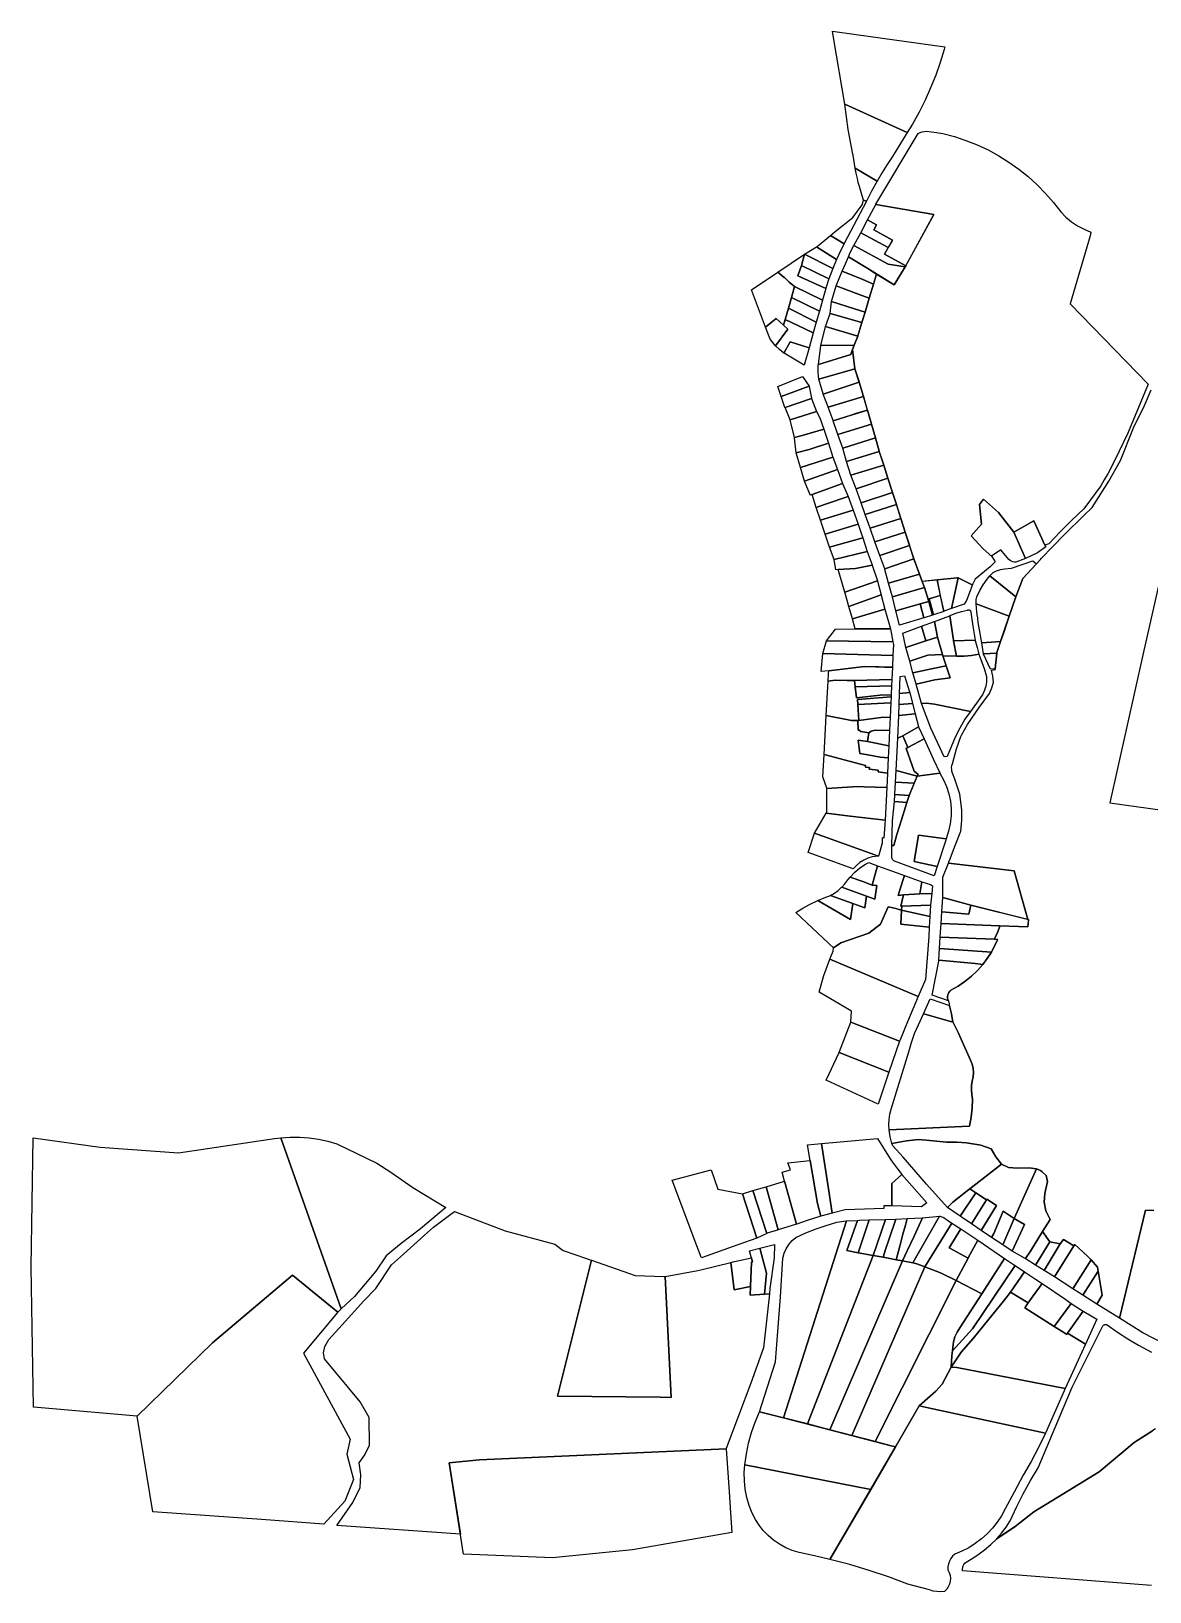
# Model space of a CAD drawing. Header units: millimetres. Extents: x 522658 to 553925, y 7796479 to 7820139.
# Drawn here: x 525127 to 526288, y 7801448 to 7803068 of the extents above; entities that cross this region are included whole.
import ezdxf

# ---------------------------------------------------------------- set-up
doc = ezdxf.new("R2010")
doc.units = ezdxf.units.MM
doc.layers.add('ZONA RESIDENCIAL 2 (ZR_2)', color=2, linetype='Continuous')

msp = doc.modelspace()

# ---------------------------------------------------------------- linework, layer by layer
at = {"layer": 'ZONA RESIDENCIAL 2 (ZR_2)'}
for points in [[(526041.9, 7802971.9), (526036.4, 7802963), (525971.8, 7802992.5), (525960.3, 7803059.8), (525958.9, 7803068.3), (525983.3, 7803064.9), (526075.6, 7803052.1), (526074.8, 7803049.3), (526070.7, 7803035.9), (526066, 7803022.7), (526060.7, 7803009.6), (526055, 7802996.8), (526048.7, 7802984.2), (526041.9, 7802971.9)], [(525971.8, 7802992.5), (526036.4, 7802963), (526021.1, 7802938.2), (526015.5, 7802930), (526010.3, 7802921.6), (526005.1, 7802912.7), (525982.2, 7802926.2), (525980.2, 7802939.4), (525980.1, 7802940.6), (525975.2, 7802966.2), (525971.8, 7802992.5)], [(526179.4, 7802534.7), (526168, 7802559.9), (526147.2, 7802548), (526131.3, 7802568.5), (526115.8, 7802582.4), (526111.5, 7802576.9), (526113.4, 7802556.5), (526102.9, 7802544.2), (526115.2, 7802530.9), (526124.2, 7802522.8), (526127.6, 7802517.1), (526122.5, 7802511.9), (526107.1, 7802499.1), (526104.4, 7802494.5), (526103.9, 7802493.3), (526089.3, 7802500.5), (526088.8, 7802500.7), (526067.5, 7802498.5), (526052, 7802496.9), (526049.2, 7802504.5), (526043.3, 7802520.2), (526038.8, 7802534.2), (526034.4, 7802547.9), (526029.8, 7802562.3), (526025.2, 7802576.6), (526021.2, 7802589.1), (526016.4, 7802604), (526012, 7802617.6), (526007.4, 7802632), (526003.4, 7802645.9), (525999.2, 7802660.3), (525995.1, 7802674.6), (525990.9, 7802689.1), (525986.6, 7802703.9), (525982, 7802717.8), (525979.7, 7802737.8), (525981.4, 7802742.3), (525985.1, 7802751.5), (525989.3, 7802765.7), (525992.6, 7802776.6), (525996.9, 7802791), (526001.4, 7802805.7), (526004.5, 7802816.1), (526022.9, 7802805), (526034.2, 7802823.6), (526034.9, 7802824.8), (526064, 7802877.9), (526003.7, 7802888.4), (526003.7, 7802888.5), (526003.8, 7802888.6), (526047.7, 7802961.9), (526049.7, 7802963), (526051.9, 7802963.8), (526054.2, 7802964.3), (526056.5, 7802964.4), (526067, 7802963.1), (526073.5, 7802962.1), (526085.5, 7802958.9), (526097.4, 7802954.9), (526109.1, 7802950.3), (526120.4, 7802945), (526131.4, 7802939), (526142, 7802932.4), (526152.2, 7802925.1), (526162, 7802917.3), (526171.3, 7802908.9), (526180, 7802899.9), (526188.3, 7802890.5), (526195.9, 7802880.6), (526201.3, 7802875.2), (526207.1, 7802870.4), (526213.4, 7802866.2), (526220, 7802862.6), (526227, 7802859.6), (526226.5, 7802855.7), (526205.5, 7802785.1), (526286.5, 7802701.7), (526265.5, 7802651), (526252.1, 7802622.9), (526245.2, 7802609.4), (526241.1, 7802602.4), (526237.6, 7802596.3), (526219.8, 7802572.2), (526207.3, 7802560.6), (526195.2, 7802548.5), (526183.5, 7802535.9), (526179.4, 7802534.7)], [(525982.2, 7802926.2), (526005.1, 7802912.7), (525999.5, 7802902.3), (525994.3, 7802891.8), (525990.9, 7802893), (525989.6, 7802897.2), (525986.8, 7802907.1), (525985.6, 7802911.2), (525984.7, 7802915.3), (525983.3, 7802920.7), (525982.2, 7802926.2)], [(525961.7, 7802860.4), (525979.8, 7802874.9), (525989.5, 7802888), (525990.9, 7802893), (525994.3, 7802891.8), (525971.1, 7802847.8), (525971, 7802847.6), (525956.9, 7802856.1), (525961.7, 7802860.4)], [(526034.9, 7802824.8), (526012.9, 7802836.9), (526021, 7802851.3), (526001.7, 7802861.9), (526004.5, 7802867.2), (525995.2, 7802872.3), (526003.7, 7802888.4), (526064, 7802877.9), (526035, 7802825.1), (526034.9, 7802824.8)], [(526016.6, 7802843.5), (525988.1, 7802859), (525995.2, 7802872.3), (526004.5, 7802867.2), (526001.7, 7802861.9), (526021, 7802851.3), (526016.6, 7802843.5)], [(525963.7, 7802832.5), (525963.1, 7802831.1), (525942.2, 7802844.5), (525943.3, 7802845.2), (525956.9, 7802856.1), (525971, 7802847.6), (525967.2, 7802840.1), (525963.7, 7802832.5)], [(526034.9, 7802824.8), (526034.2, 7802823.6), (526016.5, 7802826.4), (525981.1, 7802845.8), (525988.1, 7802859), (526016.6, 7802843.5), (526012.9, 7802836.9), (526034.9, 7802824.8)], [(525951.8, 7802801), (525948.4, 7802789), (525919.5, 7802803.2), (525914, 7802807.5), (525909.3, 7802812.1), (525908.8, 7802812.5), (525902, 7802818.1), (525929.8, 7802836.8), (525926.7, 7802825.1), (525922.8, 7802814.2), (525951.8, 7802801)], [(525959.2, 7802821.9), (525955.1, 7802811), (525926.7, 7802825.1), (525929.8, 7802836.8), (525959.2, 7802821.9)], [(525963.1, 7802831.1), (525959.2, 7802821.9), (525929.8, 7802836.8), (525936.1, 7802840.5), (525942.2, 7802844.5), (525963.1, 7802831.1)], [(526002.8, 7802810.4), (526001.4, 7802805.7), (525990.2, 7802810.3), (525969, 7802819), (525972.2, 7802826.6), (525975.3, 7802833.9), (525995.4, 7802821.7), (526004.5, 7802816.1), (526002.8, 7802810.4)], [(526034.2, 7802823.6), (526022.9, 7802805), (525995.4, 7802821.7), (525975.3, 7802833.9), (525977.2, 7802838.4), (525977.2, 7802838.5), (525981.1, 7802845.8), (526016.5, 7802826.4), (526034.2, 7802823.6)], [(525919.5, 7802803.2), (525916.4, 7802791.9), (525913.2, 7802780.6), (525909.8, 7802769), (525907.8, 7802763.1), (525900.4, 7802770.1), (525889.1, 7802761), (525874.8, 7802799.8), (525902, 7802818.1), (525908.8, 7802812.5), (525909.3, 7802812.1), (525914, 7802807.5), (525919.5, 7802803.2)], [(525955.1, 7802811), (525951.9, 7802801.4), (525951.8, 7802801), (525922.8, 7802814.2), (525926.7, 7802825.1), (525955.1, 7802811)], [(526001.4, 7802805.7), (525996.9, 7802791), (525986.5, 7802794.9), (525983.6, 7802796), (525962.5, 7802803.9), (525969, 7802819), (525990.2, 7802810.3), (526001.4, 7802805.7)], [(525948.4, 7802789), (525945.2, 7802777.7), (525916.4, 7802791.9), (525919.5, 7802803.2), (525948.4, 7802789)], [(525996.9, 7802791), (525992.6, 7802776.6), (525981.7, 7802780.1), (525957.9, 7802787.7), (525962.5, 7802803.9), (525983.6, 7802796), (525986.5, 7802794.9), (525996.9, 7802791)], [(525945.2, 7802777.7), (525942, 7802766.3), (525913.2, 7802780.6), (525916.4, 7802791.9), (525945.2, 7802777.7)], [(525981.7, 7802780.1), (525992.6, 7802776.6), (525989.3, 7802765.7), (525956.3, 7802775.2), (525957.9, 7802787.7), (525981.7, 7802780.1)], [(525889.1, 7802761), (525900.4, 7802770.1), (525907.8, 7802763.1), (525912.4, 7802759), (525899.7, 7802741.6), (525896.8, 7802745), (525894.2, 7802748.6), (525889.1, 7802761)], [(525915, 7802745.8), (525908.4, 7802734.1), (525903.8, 7802737.6), (525899.7, 7802741.6), (525912.4, 7802759), (525907.8, 7802763.1), (525909.8, 7802769), (525929.4, 7802759.4), (525938.9, 7802755.2), (525934.5, 7802739.6), (525915, 7802745.8)], [(525909.8, 7802769), (525913.2, 7802780.6), (525942, 7802766.3), (525938.9, 7802755.2), (525929.4, 7802759.4), (525909.8, 7802769)], [(525985.1, 7802751.5), (525951.6, 7802761.6), (525956.3, 7802775.2), (525989.3, 7802765.7), (525985.2, 7802751.8), (525985.1, 7802751.5)], [(525985.1, 7802751.5), (525981.4, 7802742.3), (525946.6, 7802742), (525951.6, 7802761.6), (525985.1, 7802751.5)], [(525934.5, 7802739.6), (525929.3, 7802721.3), (525908.8, 7802733.8), (525908.4, 7802734.1), (525915, 7802745.8), (525934.5, 7802739.6)], [(525944.2, 7802722), (525977.7, 7802732.5), (525979.7, 7802737.8), (525982, 7802717.8), (525944.8, 7802707), (525944, 7802713.9), (525944.1, 7802721.7), (525944.2, 7802722)], [(525977.7, 7802732.5), (525944.2, 7802722), (525944.2, 7802722.3), (525946.6, 7802742), (525981.4, 7802742.3), (525979.7, 7802737.8), (525977.7, 7802732.5)], [(525934.6, 7802699.5), (525905.6, 7802689.1), (525902, 7802699.3), (525927.7, 7802709.8), (525934.6, 7802699.5)], [(525986.6, 7802703.9), (525949.3, 7802691.5), (525949.2, 7802692.1), (525948.2, 7802695), (525944.8, 7802707), (525982, 7802717.8), (525986.5, 7802704.3), (525986.6, 7802703.9)], [(525990.9, 7802689.1), (525954.3, 7802677.9), (525954.2, 7802678.1), (525951.6, 7802685), (525949.3, 7802691.5), (525986.6, 7802703.9), (525990.9, 7802689.1)], [(525905.6, 7802689.1), (525934.6, 7802699.5), (525934.7, 7802699.3), (525937.1, 7802687.1), (525937.1, 7802687), (525909.6, 7802677.4), (525909.5, 7802677.6), (525905.6, 7802689.1)], [(525909.6, 7802677.4), (525937.1, 7802687), (525942.3, 7802673.3), (525914.8, 7802664.6), (525909.6, 7802677.4)], [(525979.2, 7802670), (525959.6, 7802663.8), (525959.5, 7802664.1), (525954.3, 7802677.9), (525990.9, 7802689.1), (525995, 7802675), (525995, 7802674.8), (525995.1, 7802674.6), (525984.2, 7802671.5), (525979.2, 7802670)], [(525920.9, 7802646.8), (525919.3, 7802646.4), (525914.8, 7802664.6), (525942.3, 7802673.3), (525945.6, 7802666.9), (525949.8, 7802655), (525929.6, 7802649), (525920.9, 7802646.8)], [(525999.2, 7802660.3), (525964.5, 7802649.5), (525959.6, 7802663.8), (525979.2, 7802670), (525995.1, 7802674.6), (525999.2, 7802660.3)], [(525934.7, 7802634), (525921.1, 7802630.3), (525919.3, 7802646), (525919.3, 7802646.4), (525920.9, 7802646.8), (525929.6, 7802649), (525949.8, 7802655), (525954.7, 7802640.6), (525934.7, 7802634)], [(525964.5, 7802649.5), (525999.2, 7802660.3), (526003.4, 7802645.9), (525969.4, 7802635.2), (525964.5, 7802649.5)], [(525959.3, 7802626), (525925.6, 7802615.1), (525921.1, 7802630.3), (525934.7, 7802634), (525954.7, 7802640.6), (525959.3, 7802626)], [(525969.4, 7802635.2), (526003.4, 7802645.9), (526007.4, 7802632), (526007.4, 7802631.9), (525973.5, 7802621.5), (525969.4, 7802635.2)], [(525964.1, 7802613.1), (525929.8, 7802600.9), (525925.6, 7802615.1), (525959.3, 7802626), (525964.1, 7802613.1)], [(525973.5, 7802621.5), (526007.4, 7802631.9), (526012, 7802617.6), (525977.9, 7802607.3), (525973.5, 7802621.5)], [(525929.8, 7802600.9), (525964.1, 7802613.1), (525969.1, 7802598.7), (525937.6, 7802587), (525935.7, 7802586.3), (525935.5, 7802586.7), (525929.8, 7802600.9)], [(525977.9, 7802607.3), (526012, 7802617.6), (526016.4, 7802604), (525983.4, 7802592.9), (525977.9, 7802607.3)], [(525951.5, 7802577), (525941.9, 7802573.7), (525937.6, 7802587), (525969.1, 7802598.7), (525975.2, 7802585.1), (525951.5, 7802577)], [(525983.4, 7802592.9), (526016.4, 7802604), (526021.2, 7802589.1), (525988.7, 7802578.6), (525983.4, 7802592.9)], [(525980.2, 7802570.9), (525946.3, 7802560.5), (525941.9, 7802573.7), (525951.5, 7802577), (525975.2, 7802585.1), (525980.2, 7802570.9)], [(526025.2, 7802576.6), (525992.9, 7802566.4), (525988.7, 7802578.6), (526021.2, 7802589.1), (526025.2, 7802576.6)], [(526029.8, 7802562.3), (525997.8, 7802552.2), (525992.9, 7802566.4), (526025.2, 7802576.6), (526025.2, 7802576.5), (526029.8, 7802562.3)], [(526147.2, 7802548), (526159.3, 7802520.6), (526149.1, 7802516.9), (526147.6, 7802517), (526146, 7802517.3), (526144.5, 7802517.8), (526143.2, 7802518.6), (526141.9, 7802519.6), (526133.8, 7802529.6), (526124, 7802523.2), (526124.2, 7802522.8), (526115.2, 7802530.9), (526102.9, 7802544.2), (526113.4, 7802556.5), (526111.5, 7802576.9), (526115.8, 7802582.4), (526131.3, 7802568.5), (526147.2, 7802548)], [(525951.1, 7802545.9), (525946.3, 7802560.5), (525980.2, 7802570.9), (525985.4, 7802556.2), (525951.1, 7802545.9)], [(525997.8, 7802552.2), (526029.8, 7802562.3), (526034.4, 7802547.9), (526002.7, 7802537.9), (525997.8, 7802552.2)], [(526179.4, 7802534.7), (526180.2, 7802532.8), (526171.7, 7802526.6), (526159.3, 7802520.6), (526147.2, 7802548), (526168, 7802559.9), (526179.4, 7802534.7)], [(525990.3, 7802542.2), (525955.6, 7802532.4), (525951.1, 7802545.9), (525985.4, 7802556.2), (525989.1, 7802545.8), (525990.2, 7802542.3), (525990.3, 7802542.2)], [(525955.6, 7802532.4), (525990.3, 7802542.2), (525995, 7802527.8), (525960.6, 7802519.7), (525960.6, 7802519.8), (525955.6, 7802532.4)], [(526038.8, 7802534.2), (526008, 7802523.7), (526002.7, 7802537.9), (526034.4, 7802547.9), (526038.8, 7802534.4), (526038.8, 7802534.2)], [(525982.8, 7802510.3), (525964.7, 7802509.2), (525962.2, 7802509), (525960.6, 7802519.7), (525995, 7802527.8), (526000.1, 7802514), (526000.1, 7802513.9), (525982.8, 7802510.3)], [(526008, 7802523.7), (526038.8, 7802534.2), (526038.9, 7802533.9), (526043.3, 7802520.2), (526013.1, 7802509.8), (526008, 7802523.7)], [(526005.4, 7802497.4), (525971.5, 7802485.6), (525964.7, 7802509.2), (525982.8, 7802510.3), (526000.1, 7802513.9), (526005.4, 7802497.4)], [(526013.1, 7802509.8), (526043.3, 7802520.2), (526049.2, 7802504.5), (526017.1, 7802495), (526013.3, 7802509.3), (526013.1, 7802509.8)], [(526149.3, 7802481), (526122.3, 7802502.6), (526125.5, 7802506.1), (526129.2, 7802507.9), (526133.2, 7802509.2), (526137.3, 7802510), (526144.8, 7802510.7), (526166.8, 7802518.1), (526170.5, 7802515), (526156.6, 7802499.8), (526149.3, 7802481)], [(526009.3, 7802482.9), (525975.8, 7802471), (525971.5, 7802485.6), (526005.4, 7802497.4), (526005.5, 7802497.2), (526009.3, 7802482.9)], [(526017.1, 7802495), (526049.2, 7802504.5), (526052, 7802496.9), (526054.5, 7802490.6), (526021, 7802480.8), (526017.1, 7802495)], [(526070.8, 7802482.3), (526059.2, 7802478.7), (526063.8, 7802462.1), (526062.8, 7802461.8), (526058.7, 7802476), (526054.5, 7802490.6), (526052, 7802496.9), (526052.7, 7802497), (526067.5, 7802498.5), (526070.8, 7802482.3)], [(526074.6, 7802465.9), (526074.3, 7802465.8), (526067.5, 7802498.5), (526088.8, 7802500.7), (526089.3, 7802500.5), (526082.4, 7802468.6), (526074.6, 7802465.9)], [(526095.6, 7802473.3), (526082.4, 7802468.6), (526089.3, 7802500.5), (526103.9, 7802493.3), (526103.7, 7802492.7), (526097.9, 7802477.2), (526097.2, 7802476), (526095.6, 7802473.3)], [(526149.3, 7802481), (526149.3, 7802480.9), (526142.4, 7802460.8), (526107.9, 7802473.5), (526107.9, 7802478.1), (526108.7, 7802480.9), (526111.8, 7802487.3), (526115.3, 7802493.5), (526119.3, 7802499.3), (526122.3, 7802502.6), (526149.3, 7802481)], [(526013.3, 7802468), (525979.6, 7802457.9), (525975.8, 7802471), (526009.3, 7802482.9), (526009.4, 7802482.6), (526013.3, 7802468)], [(526058.7, 7802476.1), (526049.7, 7802473.5), (526024.6, 7802466.2), (526021, 7802480.8), (526054.5, 7802490.6), (526058.7, 7802476.1)], [(526053.7, 7802459), (526049.7, 7802473.5), (526058.7, 7802476.1), (526058.7, 7802476), (526062.8, 7802461.8), (526053.9, 7802459.1), (526053.7, 7802459)], [(526063.8, 7802462.1), (526059.2, 7802478.7), (526070.8, 7802482.3), (526074.3, 7802465.8), (526063.8, 7802462.1)], [(525979.6, 7802457.9), (526013.3, 7802468), (526018.9, 7802447.7), (525982.5, 7802447.6), (525979.6, 7802457.9)], [(526053.7, 7802459), (526028.3, 7802451.5), (526024.6, 7802466.2), (526049.7, 7802473.5), (526053.7, 7802459)], [(526087.6, 7802419.4), (526073.3, 7802419.5), (526072.9, 7802420.9), (526068, 7802439.1), (526064.7, 7802455.3), (526080.6, 7802461.3), (526084.4, 7802435.9), (526084.5, 7802435.2), (526087.6, 7802419.4)], [(526107, 7802435.8), (526084.5, 7802435.2), (526084.4, 7802435.9), (526080.6, 7802461.3), (526081, 7802461.5), (526086.9, 7802463.8), (526092.9, 7802465.7), (526099, 7802467.2), (526099.3, 7802467.4), (526099.7, 7802467.5), (526100.1, 7802467.5), (526100.5, 7802467.4), (526100.9, 7802467.3), (526101.2, 7802467.2), (526101.5, 7802467), (526101.8, 7802466.7), (526102.1, 7802466.4), (526102.2, 7802466.1), (526102.4, 7802465.7), (526102.4, 7802465.3), (526102.4, 7802464.9), (526104.4, 7802450.3), (526107, 7802435.8)], [(526137.3, 7802445.9), (526133.4, 7802434.6), (526113.8, 7802433), (526110.7, 7802450.4), (526110, 7802454.4), (526109.7, 7802458.4), (526109.7, 7802459.1), (526109.1, 7802462.2), (526108.6, 7802465.4), (526108.2, 7802469.4), (526107.9, 7802473.5), (526142.4, 7802460.8), (526139.8, 7802453.4), (526139.2, 7802451.5), (526137.3, 7802445.9)], [(526021.6, 7802434.2), (525952.5, 7802435.1), (525962, 7802447.4), (525982.5, 7802447.6), (526018.9, 7802447.7), (526021.6, 7802434.2)], [(526055.7, 7802435.1), (526035.1, 7802428.3), (526031.8, 7802443), (526051.3, 7802450.3), (526055.7, 7802435.1)], [(526068, 7802439.1), (526055.7, 7802435.1), (526051.3, 7802450.3), (526064.7, 7802455.3), (526068, 7802439.1)], [(525948.8, 7802422.2), (525952.5, 7802435.1), (526021.6, 7802434.2), (526022.1, 7802431.5), (526021.5, 7802419.8), (525948.8, 7802422.2)], [(526072.9, 7802420.9), (526057.8, 7802420.2), (526039.1, 7802414), (526035.1, 7802428.3), (526055.7, 7802435.1), (526068, 7802439.1), (526072.9, 7802420.9)], [(526084.5, 7802435.2), (526107, 7802435.8), (526107.1, 7802435.5), (526108.9, 7802428.3), (526110.9, 7802421.2), (526103.2, 7802419.8), (526095.7, 7802419.4), (526087.6, 7802419.4), (526084.5, 7802435.2)], [(526113.8, 7802433), (526133.4, 7802434.6), (526129.5, 7802423.2), (526129.4, 7802422.5), (526115.8, 7802421.7), (526113.8, 7802433)], [(526003.9, 7802408.2), (525992.2, 7802408.6), (525954.9, 7802404.2), (525947.1, 7802403.3), (525948.8, 7802422.2), (526021.5, 7802419.8), (526021, 7802407.7), (526013, 7802407.9), (526006.9, 7802408.1), (526003.9, 7802408.2)], [(526076.7, 7802409.2), (526061.5, 7802406.2), (526042.4, 7802402.1), (526039.1, 7802414), (526057.8, 7802420.2), (526072.9, 7802420.9), (526073.3, 7802419.5), (526076.7, 7802409.2)], [(526103.2, 7802419.8), (526110.9, 7802421.2), (526116.2, 7802406.6), (526118.8, 7802398.2), (526118.8, 7802396.7), (526118.7, 7802392.4), (526118, 7802388), (526116.7, 7802383.8), (526114.9, 7802379.9), (526111.7, 7802375.3), (526102.3, 7802361.9), (526064.7, 7802369.3), (526056.3, 7802370.4), (526051.3, 7802370.2), (526045.8, 7802390.1), (526065.2, 7802394.8), (526081, 7802396.7), (526076.7, 7802409.2), (526073.3, 7802419.5), (526087.6, 7802419.4), (526095.7, 7802419.4), (526103.2, 7802419.8)], [(526115.8, 7802421.7), (526129.4, 7802422.5), (526127.9, 7802406.2), (526123, 7802405.7), (526115.8, 7802421.5), (526115.8, 7802421.7)], [(526020.4, 7802395.1), (525981.8, 7802394), (525974, 7802394), (525961.5, 7802394.2), (525954.3, 7802393.2), (525954.7, 7802401), (525954.9, 7802404.2), (525992.2, 7802408.6), (526003.9, 7802408.2), (526006.9, 7802408.1), (526013, 7802407.9), (526021, 7802407.7), (526020.4, 7802395.1)], [(525981.8, 7802394), (526020.4, 7802395.1), (526020.1, 7802388.5), (525982.2, 7802387.5), (525981.8, 7802394)], [(526039, 7802381.5), (526028.5, 7802380.6), (526029.2, 7802398.3), (526033.7, 7802398.8), (526038.8, 7802382.1), (526039, 7802381.5)], [(526042.4, 7802402.1), (526061.5, 7802406.2), (526076.7, 7802409.2), (526081, 7802396.7), (526065.2, 7802394.8), (526045.8, 7802390.1), (526042.4, 7802402.1)], [(525982.2, 7802387.5), (525983.6, 7802375.9), (526008.3, 7802378.8), (526019.7, 7802379.2), (526019.6, 7802377.2), (525984.7, 7802374.1), (525986.3, 7802352.5), (525985.3, 7802352.4), (525978.7, 7802352.4), (525952.3, 7802357.6), (525954.3, 7802393.2), (525961.5, 7802394.2), (525974, 7802394), (525981.8, 7802394), (525982.2, 7802387.5)], [(525982.2, 7802387.5), (526020.1, 7802388.5), (526019.7, 7802379.2), (526008.3, 7802378.8), (525983.6, 7802375.9), (525982.2, 7802387.5)], [(526041.9, 7802370.1), (526028.1, 7802369.1), (526028.5, 7802380.6), (526039, 7802381.5), (526041.9, 7802370.1)], [(525984.7, 7802374.1), (526019.6, 7802377.2), (526019.3, 7802370.7), (525985, 7802369.1), (525984.7, 7802374.1)], [(526018.7, 7802355.9), (526009, 7802355.4), (525986.3, 7802352.5), (525985, 7802369.1), (526019.3, 7802370.7), (526018.7, 7802355.9)], [(526044.6, 7802359.3), (526027.7, 7802357.7), (526028.1, 7802369.1), (526041.9, 7802370.1), (526044.6, 7802359.3)], [(526102.3, 7802361.9), (526096.3, 7802354), (526091.1, 7802344.6), (526086.3, 7802335), (526081.9, 7802325.2), (526077.9, 7802315.2), (526074.7, 7802314.8), (526060.8, 7802344.5), (526051.3, 7802370.2), (526056.3, 7802370.4), (526064.7, 7802369.3), (526102.3, 7802361.9)], [(525952.3, 7802357.6), (525978.7, 7802352.4), (525985.3, 7802352.4), (525985.4, 7802342.3), (525986.4, 7802342.3), (525986.6, 7802342.3), (525988.2, 7802340.9), (525996.4, 7802339.6), (525995.2, 7802330.7), (525985.5, 7802332.1), (525987.2, 7802318.1), (525995.6, 7802316.8), (526008.2, 7802314.5), (526016.7, 7802313.8), (526016, 7802297.7), (526006.2, 7802299), (526006.2, 7802301), (525997, 7802301.8), (525997.2, 7802303.6), (525993.1, 7802303.9), (525993.2, 7802305.6), (525950.1, 7802317.1), (525952.3, 7802357.6)], [(525985.3, 7802352.4), (525986.3, 7802352.5), (526009, 7802355.4), (526018.7, 7802355.9), (526018, 7802341.9), (526003, 7802342.5), (525999.1, 7802341.3), (525996.4, 7802339.6), (525988.2, 7802340.9), (525986.6, 7802342.3), (525986.4, 7802342.3), (525985.4, 7802342.3), (525985.3, 7802352.4)], [(526026.7, 7802334), (526026.7, 7802334.2), (526027.7, 7802357.7), (526044.6, 7802359.3), (526048, 7802346.2), (526048.1, 7802346), (526031.8, 7802336.6), (526026.7, 7802334)], [(525995.2, 7802330.7), (526017.3, 7802326.3), (526016.7, 7802313.8), (526008.2, 7802314.5), (525995.6, 7802316.8), (525987.2, 7802318.1), (525985.5, 7802332.1), (525995.2, 7802330.7)], [(526018, 7802341.9), (526017.3, 7802326.3), (525995.2, 7802330.7), (525996.4, 7802339.6), (525999.1, 7802341.3), (526003, 7802342.5), (526018, 7802341.9)], [(526024.9, 7802300.6), (526026.7, 7802334), (526031.8, 7802336.6), (526037, 7802324.3), (526035.3, 7802323.4), (526043.6, 7802299.8), (526047.8, 7802296.5), (526046.8, 7802294.5), (526024.9, 7802300.6)], [(526031.8, 7802336.6), (526048.1, 7802346), (526053.9, 7802333.5), (526037, 7802324.3), (526031.8, 7802336.6)], [(526070.4, 7802297.8), (526046.8, 7802294.5), (526047.8, 7802296.5), (526043.6, 7802299.8), (526035.3, 7802323.4), (526037, 7802324.3), (526053.9, 7802333.5), (526054, 7802333.3), (526063.8, 7802312), (526070.3, 7802298), (526070.4, 7802297.8)], [(526016, 7802297.5), (526015.3, 7802283), (525991.8, 7802283.7), (525984.8, 7802284), (525952.8, 7802282), (525952.8, 7802282.1), (525948.9, 7802293.8), (525950.1, 7802317.1), (525993.2, 7802305.6), (525993.1, 7802303.9), (525997.2, 7802303.6), (525997, 7802301.8), (526006.2, 7802301), (526006.2, 7802299), (526016, 7802297.7), (526016, 7802297.5)], [(526046.8, 7802294.5), (526070.4, 7802297.8), (526074.2, 7802291), (526077.2, 7802283.9), (526079.6, 7802276.4), (526081.2, 7802268.8), (526082.1, 7802261.1), (526082.1, 7802253.3), (526081, 7802245.3), (526079.3, 7802237.4), (526077, 7802229.7), (526048.3, 7802233.4), (526043.5, 7802206), (526067.5, 7802200.7), (526064.4, 7802191), (526023.3, 7802206.3), (526022.5, 7802206.8), (526021.8, 7802207.5), (526021.2, 7802208.2), (526020.7, 7802209), (526020.4, 7802209.9), (526020.3, 7802210.9), (526020.3, 7802211.8), (526020.5, 7802222.7), (526022.4, 7802222.6), (526025.7, 7802234), (526030.5, 7802249.3), (526035.9, 7802267.4), (526038.4, 7802274.5), (526046.8, 7802294.5)], [(526043.8, 7802287.5), (526024.3, 7802288.5), (526024.9, 7802300.6), (526046.8, 7802294.5), (526043.8, 7802287.5)], [(526014.3, 7802262.3), (526013.6, 7802248.8), (525977.2, 7802253.2), (525952.1, 7802256.2), (525953, 7802257.6), (525952.8, 7802282), (525984.8, 7802284), (525991.8, 7802283.7), (526015.3, 7802283), (526014.3, 7802262.3)], [(526043.8, 7802287.5), (526038.4, 7802274.5), (526023.6, 7802275.7), (526024.3, 7802288.5), (526043.8, 7802287.5)], [(526025.7, 7802234), (526022.4, 7802222.6), (526020.5, 7802222.7), (526021.1, 7802247.9), (526021.1, 7802248.1), (526023.2, 7802268.4), (526035.9, 7802267.4), (526030.5, 7802249.3), (526025.7, 7802234)], [(526035.9, 7802267.4), (526023.2, 7802268.4), (526023.6, 7802275.7), (526038.4, 7802274.5), (526035.9, 7802267.4)], [(526013.6, 7802248.8), (526012.3, 7802230.4), (526010.5, 7802230.5), (526010.3, 7802224.9), (526006.6, 7802211.4), (525940.2, 7802235.5), (525952.1, 7802256.2), (525977.2, 7802253.2), (526013.6, 7802248.8)], [(526006.6, 7802211.4), (526000, 7802210.9), (525995.6, 7802209.5), (525991.3, 7802207.4), (525987.3, 7802204.9), (525983.6, 7802201.9), (525980.4, 7802198.5), (525933.7, 7802215.4), (525940.2, 7802235.5), (526006.6, 7802211.4)], [(526077, 7802229.7), (526076.4, 7802228.1), (526067.5, 7802200.7), (526043.5, 7802206), (526048.3, 7802233.4), (526077, 7802229.7)], [(525943.7, 7802165.5), (525977.4, 7802145.9), (525979.9, 7802162.3), (525992.4, 7802157.8), (525994.2, 7802169.9), (526002.7, 7802166.9), (526004.8, 7802181.2), (526000.1, 7802181.5), (526005.6, 7802201.6), (526025, 7802194.6), (526033.6, 7802191.5), (526029, 7802177.6), (526026.9, 7802170.8), (526032.7, 7802171.5), (526029.8, 7802159.5), (526030.7, 7802159.5), (526030.5, 7802155.5), (526030.5, 7802155.4), (526023.3, 7802157.5), (526016.5, 7802159), (526008.7, 7802140.9), (525996.7, 7802131.7), (525967.4, 7802121.7), (525960, 7802116.2), (525954.8, 7802121.1), (525920.8, 7802153.1), (525928, 7802157.4), (525934.9, 7802161.2), (525943.7, 7802165.5)], [(525977.3, 7802189.8), (525982.1, 7802194.8), (525987.3, 7802199.3), (525993, 7802203.3), (525996.4, 7802205), (526005.6, 7802201.6), (526000.1, 7802181.5), (525990.3, 7802185.1), (525977.3, 7802189.8)], [(526161.8, 7802145.8), (526102.5, 7802160.7), (526073.4, 7802168.8), (526073.4, 7802189.7), (526079.2, 7802204.3), (526147.6, 7802196.4), (526161.8, 7802145.8)], [(526000.1, 7802181.5), (526004.8, 7802181.2), (526002.7, 7802166.9), (525968.4, 7802179.3), (525971.8, 7802182.9), (525974.9, 7802186.9), (525977.3, 7802189.8), (525990.3, 7802185.1), (526000.1, 7802181.5)], [(526051.5, 7802185), (526049.4, 7802172.3), (526032.7, 7802171.5), (526026.9, 7802170.8), (526029, 7802177.6), (526033.6, 7802191.5), (526051.5, 7802185)], [(526062.8, 7802180.8), (526061.9, 7802172.8), (526049.4, 7802172.3), (526051.5, 7802185), (526060.6, 7802182.2), (526062.8, 7802180.8)], [(525979.9, 7802162.3), (525977.4, 7802145.9), (525943.7, 7802165.5), (525950.1, 7802168.2), (525956.6, 7802170.6), (525956.7, 7802170.7), (525956.8, 7802170.7), (525979.9, 7802162.3)], [(525994.2, 7802169.9), (525992.4, 7802157.8), (525956.8, 7802170.7), (525960.8, 7802173.2), (525964.7, 7802176), (525968.3, 7802179.2), (525968.4, 7802179.3), (525994.2, 7802169.9)], [(526060.6, 7802160.8), (526030.7, 7802159.5), (526029.8, 7802159.5), (526032.7, 7802171.5), (526049.4, 7802172.3), (526061.9, 7802172.8), (526060.6, 7802160.8)], [(526100.3, 7802151.2), (526072.4, 7802153.6), (526073.4, 7802168.8), (526102.5, 7802160.7), (526100.3, 7802151.2)], [(526047.9, 7802065.8), (525956.2, 7802104.6), (525959.4, 7802112.8), (525960, 7802116.2), (525967.4, 7802121.7), (525996.7, 7802131.7), (526008.7, 7802140.9), (526016.5, 7802159), (526023.3, 7802157.5), (526030.5, 7802155.4), (526029.9, 7802141.1), (526059.2, 7802137.9), (526058.8, 7802128.3), (526055.4, 7802083.5), (526047.9, 7802065.8)], [(526059.8, 7802148.9), (526059.2, 7802137.9), (526029.9, 7802141.1), (526030.5, 7802155.4), (526030.5, 7802155.5), (526059.8, 7802148.9)], [(526030.5, 7802155.5), (526030.7, 7802159.5), (526060.6, 7802160.8), (526059.8, 7802148.9), (526030.5, 7802155.5)], [(526071.6, 7802141.5), (526072.4, 7802153.6), (526100.3, 7802151.2), (526102.5, 7802160.7), (526162.3, 7802145.7), (526161.8, 7802138.3), (526132.3, 7802139.3), (526071.6, 7802141.5)], [(526132.6, 7802139.3), (526132, 7802136.8), (526130.2, 7802132.2), (526128.4, 7802128.4), (526126.8, 7802125.2), (526070.7, 7802127.4), (526070.8, 7802127.7), (526071.6, 7802141.5), (526132.3, 7802139.3), (526132.6, 7802139.3)], [(526123.8, 7802111.9), (526070, 7802115.5), (526070.7, 7802127.4), (526126.8, 7802125.2), (526130.5, 7802125), (526130.2, 7802124.8), (526127.2, 7802118.2), (526123.8, 7802111.9)], [(526047.9, 7802065.8), (526036.8, 7802039.5), (526029, 7802020.8), (526028.4, 7802019.6), (525977.9, 7802039.3), (525978.6, 7802050.7), (525944.9, 7802070.3), (525949.4, 7802086.6), (525949.8, 7802087.7), (525956.2, 7802104.6), (526047.9, 7802065.8)], [(526115, 7802099.2), (526109.3, 7802092.8), (526103.1, 7802086.8), (526096.4, 7802081.4), (526089.3, 7802076.5), (526081.8, 7802072.3), (526080.7, 7802071.2), (526079.8, 7802070), (526079.1, 7802068.7), (526078.6, 7802067.2), (526078.4, 7802065.7), (526078.4, 7802064.2), (526078.7, 7802062.7), (526079.4, 7802061.4), (526062.3, 7802067.3), (526065.9, 7802084.9), (526069.1, 7802102.5), (526069.2, 7802103.4), (526107.1, 7802100.1), (526115, 7802099.2)], [(526123.8, 7802111.9), (526119.6, 7802105.4), (526115, 7802099.2), (526107.1, 7802100.1), (526069.2, 7802103.4), (526070, 7802115.5), (526123.8, 7802111.9)], [(526080.3, 7802056.4), (526080.2, 7802056.2), (526082.4, 7802047.7), (526083.9, 7802039.2), (526053.6, 7802047.8), (526053.5, 7802047.8), (526060.1, 7802063.4), (526080.3, 7802056.4)], [(526017.5, 7801987.4), (525965.6, 7802007.6), (525966.1, 7802008.7), (525973.7, 7802028.4), (525977.9, 7802039.3), (526028.4, 7802019.6), (526017.5, 7801987.4)], [(526083.9, 7802039.2), (526084, 7802038.7), (526087, 7802033.4), (526089.7, 7802027.9), (526092, 7802022.2), (526102.2, 7801999.7), (526103.9, 7801995.6), (526104.9, 7801991.2), (526105.3, 7801986.8), (526104.9, 7801982.4), (526103.8, 7801978), (526103.2, 7801973.3), (526103.1, 7801968.6), (526103.4, 7801963.9), (526104.2, 7801959.2), (526103.7, 7801949.8), (526102.7, 7801940.4), (526101.1, 7801931), (526017.6, 7801927.4), (526017.4, 7801932.8), (526017.7, 7801938.2), (526018.5, 7801943.6), (526019.7, 7801948.9), (526038, 7802008.5), (526040.7, 7802018), (526044, 7802027.4), (526048, 7802036.5), (526053.5, 7802047.8), (526053.6, 7802047.8), (526083.9, 7802039.2)], [(526017.5, 7801987.4), (526006.1, 7801954.1), (525952.3, 7801979), (525965.6, 7802007.6), (526017.5, 7801987.4)], [(525126.7, 7801784.7), (525128.7, 7801919.1), (525198.5, 7801909.5), (525279.8, 7801903.6), (525379.5, 7801918.3), (525385.9, 7801919.1), (525448.6, 7801741.4), (525445, 7801738), (525398.1, 7801776.4), (525314.9, 7801706.3), (525236.9, 7801630.1), (525129.2, 7801639.3), (525126.7, 7801784.7)], [(525448.6, 7801741.4), (525385.9, 7801919.1), (525395.7, 7801919.8), (525405.6, 7801919.8), (525415.4, 7801919.1), (525425.1, 7801917.6), (525434.7, 7801915.5), (525444.2, 7801912.7), (525485.5, 7801892.6), (525500.3, 7801883.3), (525523.1, 7801867.6), (525557.3, 7801846.7), (525531.1, 7801824.7), (525511, 7801809.2), (525495.5, 7801796.5), (525484.5, 7801780.5), (525462.3, 7801754.4), (525448.6, 7801741.4)], [(525954.7, 7801866.1), (525958.6, 7801840.8), (525946.8, 7801837.6), (525943.4, 7801850.7), (525935.5, 7801895.5), (525932.7, 7801911.8), (525947.4, 7801913.2), (525954.7, 7801866.1)], [(526020.6, 7801871.6), (526020.3, 7801848.3), (526012, 7801848.5), (526012.1, 7801845.8), (525972, 7801844.3), (525958.6, 7801840.8), (525954.7, 7801866.1), (525947.4, 7801913.2), (526005.7, 7801918.3), (526018.7, 7801897.3), (526020.2, 7801895.3), (526026.4, 7801886.9), (526031, 7801880.8), (526020.6, 7801871.6)], [(526134.2, 7801891.7), (526101.5, 7801866.2), (526098.5, 7801863.9), (526083.9, 7801852.1), (526078.1, 7801846.8), (526077.8, 7801847), (526056.6, 7801870.8), (526032.3, 7801898.9), (526021.6, 7801910.8), (526020.5, 7801913.1), (526035.7, 7801916.1), (526048.2, 7801917.3), (526059.8, 7801916.3), (526077.3, 7801914.7), (526088, 7801914.5), (526098.1, 7801913.8), (526113, 7801911.6), (526123.6, 7801907.6), (526128.6, 7801899.2), (526134.2, 7801891.7)], [(525946.8, 7801837.6), (525932.6, 7801833.2), (525921.8, 7801829.4), (525921.5, 7801829.3), (525909, 7801873.9), (525906.4, 7801883.3), (525915.1, 7801885.9), (525912.6, 7801893.2), (525935.5, 7801895.5), (525943.4, 7801850.7), (525946.8, 7801837.6)], [(525817.9, 7801807), (525792.4, 7801875), (525792.4, 7801875.1), (525832.7, 7801885.9), (525839.8, 7801865.9), (525865.3, 7801861), (525880.3, 7801814.8), (525880.2, 7801814.8), (525860.5, 7801807.8), (525822.7, 7801794.3), (525822.4, 7801795.2), (525817.9, 7801807)], [(526020.3, 7801848.3), (526020.6, 7801871.6), (526031, 7801880.8), (526056.8, 7801851.7), (526051.3, 7801847.5), (526020.3, 7801848.3)], [(526141.5, 7801888.1), (526150.6, 7801887.5), (526162.6, 7801887.8), (526170.8, 7801886.9), (526147.5, 7801835.2), (526136.1, 7801842.8), (526126.5, 7801819.6), (526124, 7801815.7), (526113.3, 7801822.9), (526129, 7801848.9), (526119, 7801855.3), (526118.7, 7801854.8), (526107.8, 7801861.9), (526101.5, 7801866.2), (526134.2, 7801891.7), (526141.5, 7801888.1)], [(526164.3, 7801801.5), (526159.3, 7801793.9), (526159, 7801793.6), (526145.5, 7801801.2), (526158.1, 7801829), (526147.5, 7801835.2), (526170.8, 7801886.9), (526174.7, 7801885.2), (526176.5, 7801883.8), (526180.6, 7801879.8), (526182.1, 7801873.7), (526179.4, 7801861.4), (526178.6, 7801852.3), (526180.4, 7801843.1), (526185, 7801834.3), (526177, 7801821.8), (526164.3, 7801801.5)], [(525890.6, 7801819.7), (525880.3, 7801814.8), (525865.3, 7801861), (525876.1, 7801864.2), (525890.6, 7801819.7)], [(525890.6, 7801819.7), (525876.1, 7801864.2), (525889.8, 7801868.3), (525902.4, 7801823.4), (525898.1, 7801822.1), (525898, 7801822), (525891, 7801819.9), (525890.6, 7801819.7)], [(525921.5, 7801829.3), (525902.4, 7801823.4), (525889.8, 7801868.3), (525909, 7801873.9), (525921.5, 7801829.3)], [(526107.8, 7801861.9), (526091.5, 7801837.7), (526078.1, 7801846.8), (526083.9, 7801852.1), (526098.5, 7801863.9), (526101.5, 7801866.2), (526107.8, 7801861.9)], [(526091.5, 7801837.7), (526107.8, 7801861.9), (526118.7, 7801854.8), (526103.3, 7801829.6), (526091.5, 7801837.7)], [(526103.3, 7801829.6), (526118.7, 7801854.8), (526119, 7801855.3), (526129, 7801848.9), (526113.3, 7801822.9), (526103.3, 7801829.6)], [(525572.4, 7801507.6), (525444.2, 7801516.5), (525460.7, 7801540.5), (525468.2, 7801555.8), (525469, 7801568.9), (525467.4, 7801581.5), (525473.3, 7801590), (525478, 7801600), (525477.6, 7801628.5), (525468.5, 7801645), (525431.2, 7801689.7), (525430.1, 7801695.6), (525431.7, 7801702.4), (525435.9, 7801709.7), (525449.6, 7801724.7), (525472.3, 7801749.6), (525484.7, 7801762.6), (525501, 7801787.2), (525513.4, 7801798.2), (525535.3, 7801817.8), (525544.4, 7801826.3), (525561.1, 7801838.7), (525566.3, 7801842.6), (525618.8, 7801822.3), (525670.5, 7801808.5), (525679.1, 7801802.2), (525703.2, 7801793.8), (525706.1, 7801792.8), (525708.5, 7801792), (525673.4, 7801650.7), (525779.9, 7801649.6), (525791.2, 7801649.5), (525785, 7801775.2), (525818.9, 7801781.2), (525822.2, 7801781.8), (525853.2, 7801789.7), (525856.8, 7801761.2), (525873.8, 7801764.5), (525873.5, 7801755.8), (525888.2, 7801756.8), (525893.3, 7801757), (525887.2, 7801701.1), (525873.9, 7801664.1), (525848.4, 7801596.4), (525848.5, 7801596.1), (525592.1, 7801584.8), (525560.8, 7801581.6), (525572.4, 7801507.6)], [(525907.8, 7801628.4), (525883, 7801634.5), (525899.6, 7801686.3), (525904.9, 7801754), (525907.3, 7801794.2), (525908.7, 7801799.2), (525910.8, 7801803.9), (525913.5, 7801808.3), (525916.8, 7801812.3), (525920.7, 7801815.7), (525931.1, 7801820.3), (525941.7, 7801824.4), (525952.4, 7801828.1), (525963.3, 7801831.3), (525973, 7801832.9), (525973.3, 7801833), (525907.8, 7801628.4)], [(526001.2, 7801796.8), (525932.9, 7801621.9), (525928.8, 7801622.9), (525907.8, 7801628.4), (525973.3, 7801833), (525984.8, 7801833.3), (525973.8, 7801801.9), (525985.4, 7801799.6), (526001.2, 7801796.8)], [(525986.8, 7801833.4), (525996.8, 7801833.8), (525985.4, 7801799.6), (525973.8, 7801801.9), (525984.8, 7801833.3), (525986.8, 7801833.4)], [(526001.2, 7801796.8), (525985.4, 7801799.6), (525996.8, 7801833.8), (526013.7, 7801834.3), (526001.2, 7801796.8)], [(526001.2, 7801796.8), (526013.7, 7801834.3), (526024.5, 7801834.7), (526017.6, 7801814), (526014, 7801803.2), (526011.3, 7801795), (526001.2, 7801796.8)], [(526011.3, 7801795), (526014, 7801803.2), (526017.6, 7801814), (526024.5, 7801834.7), (526024.9, 7801834.7), (526036.4, 7801835.3), (526034.7, 7801828.5), (526032, 7801819.1), (526028.8, 7801806.5), (526025, 7801792.5), (526018.2, 7801793.8), (526011.3, 7801795)], [(526031.6, 7801791.2), (526025, 7801792.5), (526028.8, 7801806.5), (526032, 7801819.1), (526034.7, 7801828.5), (526036.4, 7801835.3), (526052.2, 7801836), (526043.5, 7801817), (526036.5, 7801801.6), (526031.6, 7801791.2)], [(526042.1, 7801789.2), (526031.6, 7801791.2), (526036.5, 7801801.6), (526043.5, 7801817), (526052.2, 7801836), (526069.8, 7801837.6), (526042.1, 7801789.2)], [(526082.9, 7801830.5), (526054.6, 7801785.2), (526046.4, 7801788.3), (526042.1, 7801789.2), (526069.8, 7801837.6), (526070.2, 7801837.7), (526072.4, 7801837.1), (526074.4, 7801836.2), (526076.3, 7801835), (526078.1, 7801833.6), (526082.9, 7801830.5)], [(526080, 7801804.9), (526099.7, 7801794.2), (526087.2, 7801770.9), (526071.1, 7801778.8), (526054.6, 7801785.2), (526082.9, 7801830.5), (526092.2, 7801824.4), (526080, 7801804.9)], [(526147.5, 7801835.2), (526135.6, 7801808), (526124, 7801815.7), (526126.5, 7801819.6), (526136.1, 7801842.8), (526147.5, 7801835.2)], [(526158.1, 7801829), (526145.5, 7801801.2), (526135.7, 7801808), (526135.6, 7801808), (526147.5, 7801835.2), (526158.1, 7801829)], [(526099.8, 7801794.4), (526099.7, 7801794.2), (526080, 7801804.9), (526092.2, 7801824.4), (526099.3, 7801819.8), (526109.6, 7801812.6), (526099.8, 7801794.4)], [(526113.8, 7801757), (526087.2, 7801770.9), (526099.7, 7801794.2), (526099.8, 7801794.4), (526109.6, 7801812.6), (526137.5, 7801793.8), (526113.8, 7801757)], [(526184.4, 7801811.1), (526169.7, 7801786.9), (526159, 7801793.6), (526159.3, 7801793.9), (526164.3, 7801801.5), (526177, 7801821.8), (526184.4, 7801811.1)], [(526209.4, 7801806.8), (526189.2, 7801774.7), (526178.7, 7801781.3), (526195.4, 7801808.8), (526198.6, 7801813.5), (526209.4, 7801806.8)], [(525873.5, 7801755.8), (525873.8, 7801764.5), (525874.6, 7801789.9), (525875.8, 7801790.2), (525872.7, 7801801.8), (525883.3, 7801804.5), (525890.2, 7801778.6), (525888.2, 7801756.8), (525873.5, 7801755.8)], [(525893.3, 7801757), (525888.2, 7801756.8), (525890.2, 7801778.6), (525883.3, 7801804.5), (525898.5, 7801808.4), (525898.4, 7801794.3), (525893.9, 7801762.6), (525893.3, 7801757)], [(526031.6, 7801791.2), (525956.2, 7801615.8), (525932.9, 7801621.9), (526001.2, 7801796.8), (526011.3, 7801795), (526018.2, 7801793.8), (526025, 7801792.5), (526031.6, 7801791.2)], [(526169.7, 7801786.9), (526184.4, 7801811.1), (526195.4, 7801808.8), (526178.7, 7801781.3), (526169.7, 7801786.9)], [(526189.2, 7801774.7), (526209.4, 7801806.8), (526210.4, 7801808.4), (526223.7, 7801796.2), (526227.3, 7801792.4), (526208.3, 7801762.4), (526189.2, 7801774.7)], [(525753.9, 7801776.2), (525784, 7801775), (525785, 7801775.2), (525791.2, 7801649.5), (525779.9, 7801649.6), (525673.4, 7801650.7), (525708.5, 7801792), (525753.9, 7801776.2)], [(525873.8, 7801764.5), (525856.8, 7801761.2), (525853.2, 7801789.7), (525857.2, 7801790.7), (525874.7, 7801794.4), (525875.8, 7801790.2), (525874.6, 7801789.9), (525873.8, 7801764.5)], [(525956.2, 7801615.8), (526031.6, 7801791.2), (526042.1, 7801789.2), (526046.4, 7801788.3), (526054.6, 7801785.2), (525978.8, 7801609.9), (525956.2, 7801615.8)], [(525978.8, 7801609.9), (526054.6, 7801785.2), (526071.1, 7801778.8), (526087.2, 7801770.9), (526003, 7801603.6), (525978.8, 7801609.9)], [(526083.3, 7801697.7), (526104.2, 7801720.7), (526148.6, 7801786.3), (526158.2, 7801779.9), (526143.8, 7801758.6), (526136.4, 7801749.4), (526121.2, 7801730.6), (526104.8, 7801710.7), (526092.5, 7801696.3), (526082.2, 7801680.8), (526082.6, 7801692.5), (526083.3, 7801697.7)], [(526148.6, 7801786.3), (526104.2, 7801720.7), (526083.3, 7801697.7), (526084.5, 7801707.1), (526086, 7801712.3), (526088.2, 7801717.3), (526091, 7801721.9), (526113.8, 7801757), (526137.5, 7801793.8), (526146.9, 7801787.5), (526148.6, 7801786.3)], [(526143.8, 7801758.6), (526158.2, 7801779.9), (526169.6, 7801772.2), (526176.5, 7801767.6), (526167.1, 7801754.9), (526162.1, 7801747.8), (526143.8, 7801758.6)], [(526234.6, 7801780.6), (526218.8, 7801755.7), (526208.3, 7801762.4), (526227.3, 7801792.4), (526233.9, 7801784.6), (526234.6, 7801780.6)], [(526218.8, 7801755.7), (526234.6, 7801780.6), (526238.8, 7801755.6), (526233.4, 7801746.3), (526218.8, 7801755.7)], [(525445, 7801738), (525444.7, 7801737.7), (525409.4, 7801695.4), (525458.1, 7801606.2), (525454.5, 7801590.4), (525461.4, 7801564.2), (525452.3, 7801541.6), (525430.6, 7801517.9), (525365.9, 7801522.6), (525253.1, 7801530.7), (525236.9, 7801630.1), (525314.9, 7801706.3), (525398.1, 7801776.4), (525445, 7801738)], [(526003, 7801603.6), (526087.2, 7801770.9), (526113.8, 7801757), (526091, 7801721.9), (526088.2, 7801717.3), (526086, 7801712.3), (526084.5, 7801707.1), (526082.6, 7801692.5), (526082.2, 7801680.8), (526072.7, 7801663.1), (526066.3, 7801655.8), (526048.8, 7801640.7), (526024.4, 7801598), (526018.4, 7801599.5), (526003, 7801603.6)], [(526206.5, 7801747), (526189.1, 7801723), (526158.4, 7801742.5), (526162.1, 7801747.8), (526167.1, 7801754.9), (526176.5, 7801767.6), (526201.3, 7801751.2), (526206.5, 7801747)], [(526143.8, 7801758.6), (526162.1, 7801747.8), (526158.4, 7801742.5), (526189.1, 7801723), (526198.9, 7801716.9), (526202, 7801714.9), (526202.8, 7801716.2), (526221.5, 7801704.9), (526200.4, 7801658.6), (526088, 7801680.5), (526082.2, 7801680.8), (526092.5, 7801696.3), (526104.8, 7801710.7), (526121.2, 7801730.6), (526136.4, 7801749.4), (526143.8, 7801758.6)], [(526189.1, 7801723), (526206.5, 7801747), (526219.1, 7801739.1), (526202.8, 7801716.2), (526202, 7801714.9), (526198.9, 7801716.9), (526189.1, 7801723)], [(526221.5, 7801704.9), (526202.8, 7801716.2), (526219.1, 7801739.1), (526219.9, 7801738.6), (526233.3, 7801730.7), (526221.5, 7801704.9)], [(526048.8, 7801640.7), (526066.3, 7801655.8), (526072.7, 7801663.1), (526082.2, 7801680.8), (526088, 7801680.5), (526200.4, 7801658.6), (526199.3, 7801656.2), (526179.9, 7801612.4), (526106.4, 7801628.3), (526058.1, 7801638.5), (526048.8, 7801640.7)], [(526024.4, 7801598), (525998.7, 7801554), (525867.8, 7801579.5), (525869.4, 7801590.9), (525871.7, 7801602.1), (525874.8, 7801613.1), (525878.6, 7801623.9), (525883, 7801634.5), (525907.8, 7801628.4), (525956.2, 7801615.8), (526018.4, 7801599.5), (526024.4, 7801598)], [(525956.2, 7801481.3), (526024.4, 7801598), (526048.8, 7801640.7), (526058.1, 7801638.5), (526106.4, 7801628.3), (526179.9, 7801612.4), (526172.7, 7801597.5), (526165, 7801582.9), (526156.9, 7801568.6), (526147.4, 7801551.2), (526138.2, 7801533.7), (526134.3, 7801526.6), (526129.9, 7801520), (526124.9, 7801513.7), (526119.5, 7801507.8), (526113.5, 7801502.5), (526107.1, 7801497.7), (526100.3, 7801493.4), (526093.2, 7801489.7), (526085.8, 7801486.7), (526083.5, 7801484.6), (526081.7, 7801482.1), (526080.2, 7801479.4), (526079.2, 7801476.5), (526078.7, 7801473.4), (526078.7, 7801470.3), (526080, 7801467.6), (526080.9, 7801464.6), (526081.2, 7801461.6), (526081, 7801458.5), (526080.3, 7801455.5), (526079.1, 7801452.7), (526077.4, 7801450.2), (526075.3, 7801447.9), (526071.3, 7801447.6), (526067.3, 7801447.8), (526063.3, 7801448.4), (526059.4, 7801449.5), (526036.9, 7801455.5), (526017.1, 7801463), (525997, 7801469.8), (525976.7, 7801475.9), (525956.2, 7801481.3)], [(525575.7, 7801486.7), (525560.8, 7801581.6), (525592.1, 7801584.8), (525848.5, 7801596.1), (525851.5, 7801551.5), (525852.9, 7801529.7), (525854.3, 7801509.1), (525751.2, 7801491.1), (525744.1, 7801490.4), (525667.9, 7801482.9), (525575.7, 7801486.7)], [(525998.7, 7801554), (525956.2, 7801481.3), (525940.2, 7801485), (525924.2, 7801488.3), (525917.1, 7801490.5), (525910.2, 7801493.4), (525903.7, 7801497), (525897.6, 7801501.2), (525891.9, 7801506), (525887, 7801511.1), (525882.6, 7801516.7), (525878.7, 7801522.7), (525875.4, 7801529.1), (525872.4, 7801537.2), (525870, 7801545.6), (525868.3, 7801554.2), (525867.4, 7801562.9), (525867.2, 7801571.6), (525867.8, 7801579.5), (525998.7, 7801554)]]:
    msp.add_lwpolyline(points, close=True, dxfattribs=at)
for points in [[(526292.5, 7801843.6), (526284, 7801843.9), (526257, 7801731.6), (526233.4, 7801746.3), (526238.8, 7801755.6), (526233.9, 7801784.6), (526227.3, 7801792.4), (526223.7, 7801796.2), (526210.4, 7801808.4), (526209.4, 7801806.8), (526198.6, 7801813.5), (526195.4, 7801808.8), (526184.4, 7801811.1), (526177, 7801821.8), (526185, 7801834.3), (526180.4, 7801843.1), (526178.6, 7801852.3), (526179.4, 7801861.4), (526182.1, 7801873.7), (526180.6, 7801879.8), (526176.5, 7801883.8), (526174.7, 7801885.2), (526170.8, 7801886.9), (526162.6, 7801887.8), (526150.6, 7801887.5), (526141.5, 7801888.1), (526134.2, 7801891.7), (526128.6, 7801899.2), (526123.6, 7801907.6), (526113, 7801911.6), (526098.1, 7801913.8), (526088, 7801914.5), (526077.3, 7801914.7), (526059.8, 7801916.3), (526048.2, 7801917.3), (526035.7, 7801916.1), (526020.5, 7801913.1), (526018.6, 7801920.2), (526017.6, 7801927.4), (526101.1, 7801931), (526102.7, 7801940.4), (526103.7, 7801949.8), (526104.2, 7801959.2), (526103.4, 7801963.9), (526103.1, 7801968.6), (526103.2, 7801973.3), (526103.8, 7801978), (526104.9, 7801982.4), (526105.3, 7801986.8), (526104.9, 7801991.2), (526103.9, 7801995.6), (526102.2, 7801999.7), (526092, 7802022.2), (526089.7, 7802027.9), (526087, 7802033.4), (526084, 7802038.7), (526083.9, 7802039.2), (526082.4, 7802047.7), (526080.2, 7802056.2), (526080.3, 7802056.4), (526080.3, 7802058.1), (526080, 7802059.8), (526079.4, 7802061.4), (526078.7, 7802062.7), (526078.4, 7802064.2), (526078.4, 7802065.7), (526078.6, 7802067.2), (526079.1, 7802068.7), (526079.8, 7802070), (526080.7, 7802071.2), (526081.8, 7802072.3), (526089.3, 7802076.5), (526096.4, 7802081.4), (526103.1, 7802086.8), (526109.3, 7802092.8), (526115, 7802099.2), (526119.5, 7802105.2), (526123.5, 7802111.5), (526127.1, 7802118), (526130.2, 7802124.8), (526130.5, 7802125), (526126.8, 7802125.2), (526128.4, 7802128.4), (526130.2, 7802132.2), (526132, 7802136.8), (526132.6, 7802139.3), (526161.8, 7802138.3), (526162.2, 7802144.3), (526162.3, 7802145.7), (526161.8, 7802145.8), (526147.6, 7802196.4), (526079.2, 7802204.3), (526080.1, 7802206.7), (526080.2, 7802206.9), (526086.3, 7802222.5), (526092, 7802237.5), (526093.3, 7802248.9), (526093.3, 7802259.8), (526090.9, 7802275.8), (526085.9, 7802291.4), (526083.5, 7802297.8), (526082.9, 7802299.8), (526082.6, 7802301.7), (526082.5, 7802303.7), (526082.7, 7802305.7), (526083.3, 7802307.6), (526087.6, 7802323.2), (526092.2, 7802335.7), (526092.7, 7802337.3), (526098.9, 7802348.2), (526111.2, 7802366), (526121.8, 7802380.6), (526124.2, 7802386.3), (526126.1, 7802392.2), (526125.3, 7802398.6), (526123.8, 7802404.8), (526128.1, 7802405.4), (526127.9, 7802406.2), (526129.4, 7802422.5), (526129.5, 7802423.2), (526133.4, 7802434.6), (526142.4, 7802460.8), (526149.3, 7802481), (526156.6, 7802499.8), (526174.7, 7802519.7), (526175.6, 7802520.7), (526187.7, 7802533.1), (526199.4, 7802545.4), (526219.8, 7802565.2), (526228.5, 7802573.5), (526245.9, 7802601), (526257.9, 7802622.3), (526271.3, 7802656.5), (526282.9, 7802679.7), (526289.8, 7802695.7)], [(526335.3, 7802660.4), (526281.5, 7802421.9), (526246.8, 7802266.9), (526383.6, 7802247.8)], [(526316, 7801698.5), (526281, 7801716.7), (526257, 7801731.6), (526284, 7801843.9), (526292.5, 7801843.6)], [(526294.2, 7801617), (526272.1, 7801602.8), (526235.9, 7801572.1), (526192.8, 7801545.7), (526167.9, 7801530.7), (526148.5, 7801515.4), (526129.1, 7801502.6), (526134.4, 7801508.5), (526139.1, 7801514.7), (526143.3, 7801521.4), (526149.9, 7801535.6), (526156.9, 7801549.5), (526164.5, 7801563.1), (526172.5, 7801576.4), (526207.7, 7801660.2), (526239.7, 7801723.8), (526240, 7801724.2), (526240.4, 7801724.5), (526240.8, 7801724.8), (526241.3, 7801725), (526241.8, 7801725.2), (526242.3, 7801725.3), (526242.8, 7801725.3), (526243.3, 7801725.2), (526243.8, 7801725), (526244.2, 7801724.7), (526254.7, 7801717.3), (526265.5, 7801710.3), (526276.5, 7801703.8), (526290.2, 7801696.3)], [(526290.2, 7801454), (526093.8, 7801469.5), (526093.7, 7801471.2), (526094, 7801472.9), (526094.5, 7801474.5), (526095.3, 7801476), (526096.3, 7801477.3), (526097.6, 7801478.5), (526103.9, 7801482.1), (526109.9, 7801486.1), (526116.8, 7801491.2), (526123.3, 7801496.8), (526129.4, 7801502.7), (526148.5, 7801515.4), (526167.9, 7801530.7), (526192.9, 7801545.7), (526235.9, 7801572.1), (526272.2, 7801602.8), (526291.1, 7801614.9)]]:
    msp.add_lwpolyline(points, dxfattribs=at)

doc.saveas('drawing.dxf')
